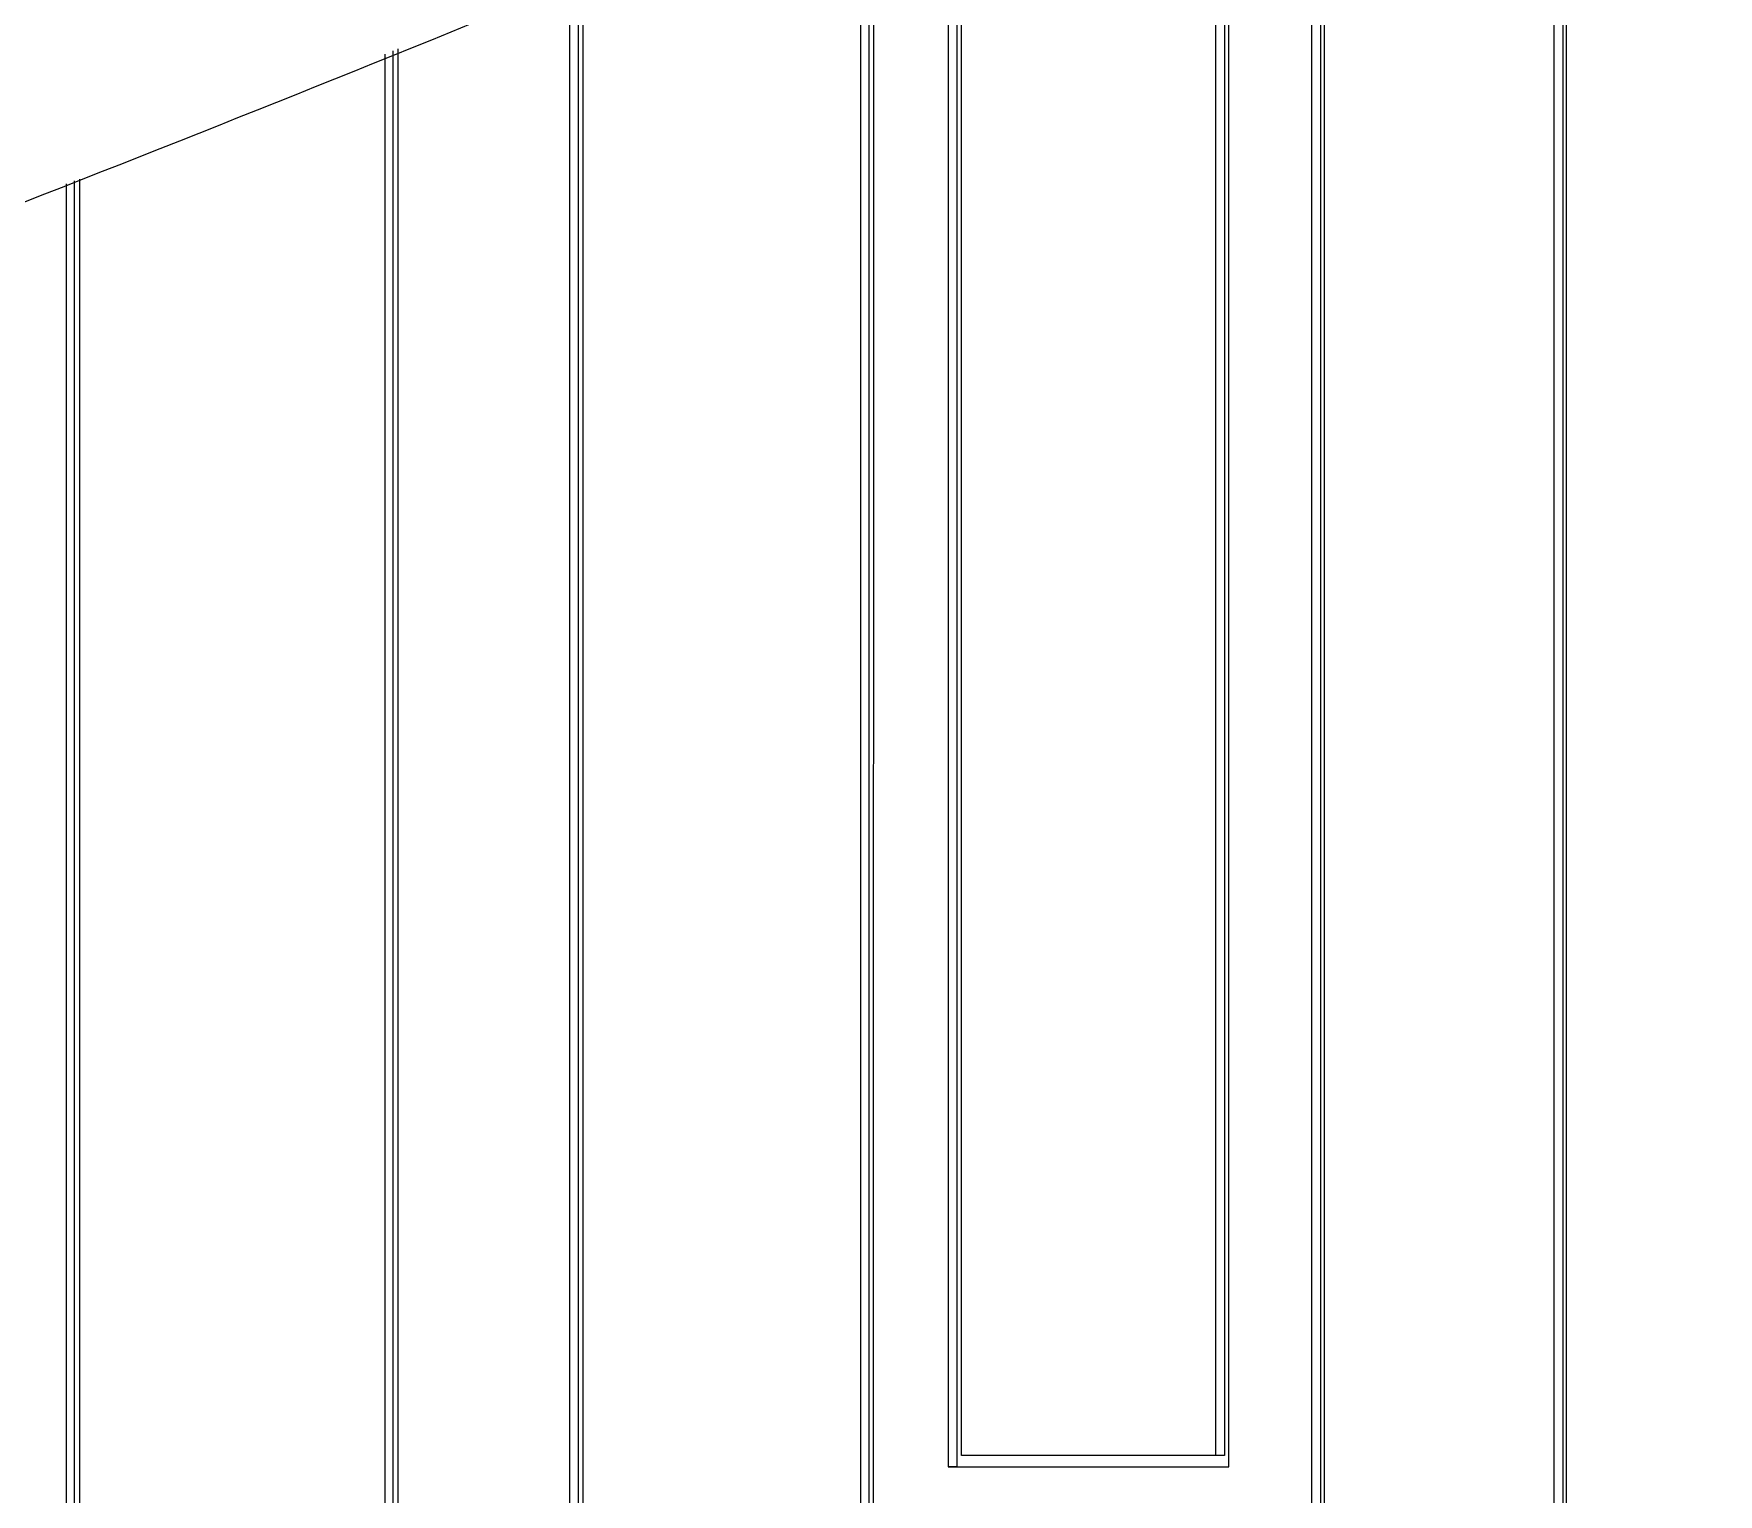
# Model space of a CAD drawing. Header units: millimetres. Extents: x 2404 to 4548, y 1024 to 2541.
# Drawn here: x 3332.68 to 3341.06, y 1257.39 to 1264.66 of the extents above; entities that cross this region are included whole.
import ezdxf

# ---------------------------------------------------------------- set-up
doc = ezdxf.new("R2010")
doc.units = ezdxf.units.MM

msp = doc.modelspace()

# ---------------------------------------------------------------- linework, layer by layer
at = {"color": 7, "linetype": 'Continuous', "lineweight": 25}
for p, q in [((3340.2439, 1267.0364), (3340.2437, 1255.4536)), ((3340.2894, 1267.0576), (3340.2892, 1255.4536)), ((3340.3079, 1255.4036), (3340.3081, 1267.0663)), ((3339.0373, 1266.4901), (3339.0372, 1255.4036)), ((3339.0822, 1266.5089), (3339.0821, 1255.4036)), ((3339.1023, 1255.4536), (3339.1024, 1266.5173)), ((3338.5606, 1266.2909), (3338.5605, 1257.5825)), ((3338.6051, 1266.3094), (3338.605, 1257.5825)), ((3338.6257, 1257.5263), (3338.6258, 1266.3181)), ((3337.229, 1265.7342), (3337.2289, 1257.5263)), ((3337.2725, 1265.7524), (3337.2724, 1257.5263)), ((3337.2947, 1257.5824), (3337.2947, 1265.7617)), ((3336.8355, 1255.5035), (3336.8356, 1265.5698)), ((3336.8582, 1255.4535), (3336.8583, 1265.5793)), ((3336.7924, 1265.5517), (3336.7923, 1255.5035)), ((3335.3442, 1264.9464), (3335.3441, 1255.4535)), ((3335.3865, 1264.964), (3335.3864, 1255.4535)), ((3335.4105, 1264.9741), (3335.4105, 1255.5035)), ((3334.4241, 1264.5618), (3334.4241, 1255.5083)), ((3334.4658, 1255.5083), (3334.4659, 1264.5792)), ((3334.4907, 1255.4583), (3334.4908, 1264.5896)), ((3332.8384, 1263.9157), (3332.8384, 1255.4582)), ((3332.8787, 1263.9307), (3332.8787, 1255.4582)), ((3332.905, 1263.9405), (3332.9049, 1255.5082)), ((3337.2289, 1257.5263), (3338.5812, 1257.5263)), ((3337.2724, 1257.5263), (3337.2289, 1257.5263)), ((3338.605, 1257.5825), (3338.5605, 1257.5825)), ((3338.5812, 1257.5263), (3338.6257, 1257.5263))]:
    msp.add_line(p, q, dxfattribs=at)
for points, knots in [([(3270.1616, 1252.1296), (3272.722, 1252.1545), (3276.3024, 1252.1893), (3281.5716, 1252.468), (3286.036, 1252.8033), (3291.3521, 1253.369), (3296.9211, 1254.1423), (3302.7345, 1255.1523), (3308.7058, 1256.4084), (3314.7818, 1257.9191), (3320.9198, 1259.6898), (3327.085, 1261.7239), (3333.2485, 1264.0234), (3339.3854, 1266.5887), (3345.4735, 1269.419), (3351.493, 1272.5128), (3357.4258, 1275.8674), (3363.2549, 1279.4796), (3368.9646, 1283.3451), (3374.5402, 1287.4593), (3379.9675, 1291.8165), (3385.2331, 1296.4107), (3390.3245, 1301.2353), (3395.2294, 1306.2829), (3399.9362, 1311.5458), (3404.434, 1317.0158), (3408.7123, 1322.684), (3412.7609, 1328.5413), (3416.5706, 1334.5779), (3420.1322, 1340.7838), (3423.4375, 1347.1484), (3426.4783, 1353.6609), (3429.2474, 1360.3102), (3431.7378, 1367.0846), (3433.9433, 1373.9722), (3435.8579, 1380.9611), (3437.4765, 1388.0386), (3438.7943, 1395.1923), (3439.8072, 1402.4093), (3440.5116, 1409.6765), (3440.9045, 1416.9807), (3440.9834, 1424.3086), (3440.7464, 1431.6466), (3440.1922, 1438.9813), (3439.32, 1446.299), (3438.1297, 1453.586), (3436.6216, 1460.8286), (3434.7966, 1468.0132), (3432.6561, 1475.126), (3430.2023, 1482.1536), (3427.4375, 1489.0822), (3424.3647, 1495.8985), (3420.9876, 1502.5891), (3417.31, 1509.141), (3413.3364, 1515.541), (3409.0714, 1521.7763), (3404.5202, 1527.8344), (3399.6883, 1533.7027), (3394.5811, 1539.3691), (3389.2045, 1544.8217), (3383.7578, 1549.8693), (3378.2844, 1554.5215), (3372.8262, 1558.791), (3367.2013, 1562.8333), (3361.4199, 1566.6417), (3355.4924, 1570.2099), (3349.4299, 1573.5319), (3343.2441, 1576.6022), (3336.9475, 1579.4156), (3330.5538, 1581.9676), (3324.0787, 1584.2537), (3317.541, 1586.2699), (3310.9661, 1588.0124), (3304.3932, 1589.4773), (3297.8994, 1590.6588), (3291.6099, 1591.5559), (3286.0862, 1592.1394), (3281.2033, 1592.507), (3276.3792, 1592.7467), (3270.4049, 1592.8638), (3264.8881, 1592.7534), (3259.6188, 1592.4817), (3255.1544, 1592.1443), (3249.8384, 1591.5793), (3244.2693, 1590.8058), (3238.4559, 1589.7958), (3232.4847, 1588.5398), (3226.4086, 1587.0291), (3220.2707, 1585.2584), (3214.1055, 1583.2242), (3207.9419, 1580.9247), (3201.8051, 1578.3595), (3195.717, 1575.5291), (3189.6974, 1572.4354), (3183.7647, 1569.0807), (3177.9356, 1565.4685), (3172.2258, 1561.603), (3166.6503, 1557.4889), (3161.223, 1553.1317), (3155.9573, 1548.5374), (3150.866, 1543.7129), (3145.9611, 1538.6653), (3141.2542, 1533.4023), (3136.7564, 1527.9324), (3132.4782, 1522.2641), (3128.4295, 1516.4069), (3124.6199, 1510.3703), (3121.0581, 1504.1644), (3117.7534, 1497.7996), (3114.7106, 1491.2877), (3111.9487, 1484.6362), (3109.6116, 1478.3541), (3108.3331, 1474.249), (3107.7699, 1472.4406)], [0, 0, 0, 0, 0.0102074, 0.014274, 0.021037, 0.0280561, 0.0355867, 0.0434511, 0.0515783, 0.0599113, 0.0684099, 0.0770439, 0.085791, 0.0946336, 0.1035582, 0.112554, 0.1216124, 0.1307262, 0.1398897, 0.1490979, 0.1583469, 0.1676331, 0.1769537, 0.1863062, 0.1956884, 0.2050985, 0.2145348, 0.2239961, 0.233481, 0.2429885, 0.2525178, 0.262068, 0.2716385, 0.2812287, 0.2908382, 0.3004664, 0.3101132, 0.3197782, 0.3294613, 0.3391624, 0.3488814, 0.3586183, 0.3683733, 0.3781464, 0.387938, 0.3977483, 0.4075776, 0.4174265, 0.4272956, 0.4371854, 0.4470968, 0.4570307, 0.4669882, 0.4769704, 0.486979, 0.4970156, 0.5070822, 0.5171812, 0.5273154, 0.5374882, 0.5477037, 0.5569145, 0.5661226, 0.5753266, 0.5845258, 0.5937191, 0.6029052, 0.6120821, 0.6212471, 0.6303962, 0.6395236, 0.6486197, 0.6576679, 0.6666375, 0.6754633, 0.6839789, 0.6919633, 0.6976055, 0.7035012, 0.7112199, 0.7214273, 0.7254939, 0.7322569, 0.739276, 0.7468066, 0.754671, 0.7627982, 0.7711312, 0.7796298, 0.7882638, 0.7970109, 0.8058535, 0.8147781, 0.8237739, 0.8328323, 0.8419461, 0.8511096, 0.8603178, 0.8695668, 0.878853, 0.8881736, 0.8975261, 0.9069083, 0.9163184, 0.9257547, 0.935216, 0.9447009, 0.9542084, 0.9637377, 0.9732879, 0.9828584, 0.9924486, 1, 1, 1, 1]), ([(3337.2724, 1257.5263), (3337.4116, 1257.5263), (3337.6899, 1257.5263), (3338.1427, 1257.5263), (3338.4501, 1257.5263), (3338.6257, 1257.5263)], [0, 0, 0, 0, 0.300081, 0.600162, 1, 1, 1, 1]), ([(3338.605, 1257.5825), (3338.4733, 1257.5825), (3338.2099, 1257.5825), (3337.7741, 1257.5825), (3337.465, 1257.5824), (3337.2947, 1257.5824)], [0, 0, 0, 0, 0.3099205, 0.6198411, 1, 1, 1, 1]), ([(3338.5605, 1257.5825), (3338.4544, 1257.5825), (3338.2422, 1257.5825), (3337.8239, 1257.5825), (3337.5034, 1257.5824), (3337.2947, 1257.5824)], [0, 0, 0, 0, 0.258503, 0.517006, 1, 1, 1, 1])]:
    msp.add_open_spline(points, degree=3, knots=knots, dxfattribs=at)

doc.saveas('drawing.dxf')
